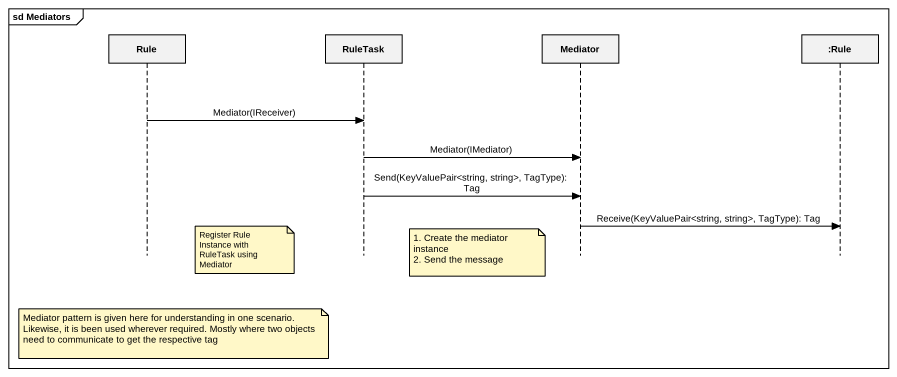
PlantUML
@startuml
mainframe sd Mediators
hide footbox
participant Rule
participant RuleTask
participant Mediator
participant ":Rule" as Rule_2

Rule -> RuleTask : Mediator(IReceiver)
RuleTask -> Mediator : Mediator(IMediator)
RuleTask -> Mediator : Send(KeyValuePair<string, string>, TagType): Tag
Mediator -> Rule_2 : Receive(KeyValuePair<string, string>, TagType): Tag
note right of Rule : Register Rule Instance with RuleTask using Mediator
note left of Mediator
  1. Create the mediator instance
  2. Send the message
end note
note over Rule
  Mediator pattern is given here for understanding in one scenario.
  Likewise, it is been used wherever required. Mostly where two objects
  need to communicate to get the respective tag
end note
@enduml
